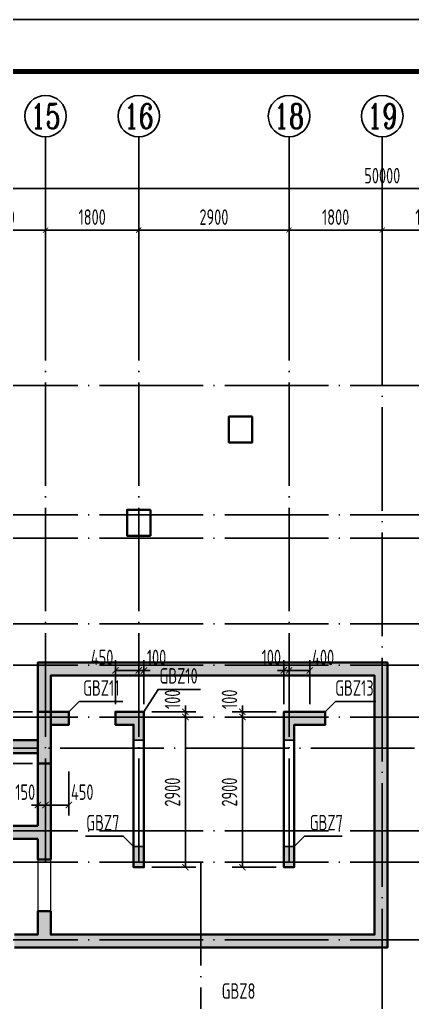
# Model space of a CAD drawing. Extents: x -655480 to 203344, y -294099 to 287156.
# Drawn here: x -291152 to -283572, y 207212 to 226182 of the extents above; entities that cross this region are included whole.
import ezdxf
from ezdxf.enums import TextEntityAlignment as Align

# ---------------------------------------------------------------- set-up
doc = ezdxf.new("R2010")
doc.units = 0
doc.header["$LTSCALE"] = 1000
doc.linetypes.add('DOTE', pattern=[2.42, 2, -0.2, 0.02, -0.2])
doc.layers.get('0').update_dxf_attribs({"linetype": 'CONTINUOUS'})
doc.layers.get('DEFPOINTS').update_dxf_attribs({"linetype": 'CONTINUOUS'})
for name, color, linetype in [('-TK', 7, 'CONTINUOUS'), ('A-AXIS', 1, 'CONTINUOUS'), ('A-DOTE', 10, 'DOTE'), ('AXIS_NUM', 7, 'CONTINUOUS'), ('COLU_DE_TEXT', 7, 'CONTINUOUS'), ('LABEL', 1, 'CONTINUOUS'), ('S-Q墙填充', 252, 'CONTINUOUS'), ('S-Q墙实线', 6, 'CONTINUOUS'), ('S-Q墙标注', 3, 'CONTINUOUS'), ('S-X详图填充', 252, 'CONTINUOUS'), ('S-X详图实线', 4, 'CONTINUOUS'), ('S-Y一般标注', 3, 'CONTINUOUS')]:
    doc.layers.add(name, color=color, linetype=linetype)
doc.layers.add('WINDOW', color=144, linetype='CONTINUOUS', lineweight=15)
doc.layers.add('底图$0$砼柱', color=2, linetype='CONTINUOUS', lineweight=35)
doc.styles.add('TSSD_Axis', font='complex.shx', dxfattribs={"width": 0.7, "bigfont": 'hztxt.shx'})
doc.styles.add('TSSD_DIMENSION', font='Tssdeng.shx', dxfattribs={"width": 0.7, "bigfont": 'tssdchn.shx'})
doc.styles.add('TSSD_REIN', font='tssdeng.shx', dxfattribs={"width": 0.7, "height": 300, "bigfont": 'tssdchn.shx'})
doc.styles.add('结构文字', font='zstxt.shx', dxfattribs={"width": 0.7, "bigfont": 'zshz.shx'})
doc.dimstyles.new('STRUCK', dxfattribs={"dimtxt": 400, "dimasz": 121, "dimexe": 200, "dimexo": 150, "dimgap": 115, "dimtad": 1, "dimdec": 0, "dimdsep": 46, "dimtxsty": '结构文字', "dimblk": 'ARCHTICK', "dimcen": 400, "dimclrd": 3, "dimclre": 3, "dimclrt": 7, "dimadec": 0, "dimazin": 0, "dimtfac": 1, "dimtdec": 0, "dimtix": 1, "dimtmove": 2, "dimatfit": 3, "dimldrblk": '_DIMX', "dimfxl": 1, "dimtolj": 1, "dimtzin": 0, "dimarcsym": 0})
doc.dimstyles.new('TSSD_100_100', dxfattribs={"dimtxt": 300, "dimasz": 100, "dimexe": 100, "dimexo": 250, "dimgap": 100, "dimtad": 1, "dimdec": 0, "dimzin": 0, "dimdsep": 46, "dimtxsty": 'TSSD_DIMENSION', "dimblk": 'ARCHTICK', "dimcen": 0, "dimdle": 100, "dimclrt": 7, "dimadec": 0, "dimazin": 0, "dimtfac": 1, "dimtdec": 0, "dimtix": 1, "dimtmove": 2, "dimatfit": 3, "dimldrblk": 'ARCHTICK', "dimfxl": 1, "dimtolj": 1, "dimtzin": 0, "dimarcsym": 0})

# ---------------------------------------------------------------- blocks, each defined once
blk = doc.blocks.new('_ArchTick')
at = {"color": 0, "linetype": 'ByBlock', "const_width": 0.15}
blk.add_lwpolyline([(-0.5, -0.5), (0.5, 0.5)], dxfattribs=at)
blk = doc.blocks.new('*D616')
at = {"layer": 'DEFPOINTS', "color": 0, "transparency": 16777216}
for p in [(-286852, 212720), (-286052, 212720), (-286052, 209820)]:
    blk.add_point(p, dxfattribs=at)
at = {"layer": 'S-Q墙标注', "color": 3, "lineweight": -2, "transparency": 16777216}
for p, q in [((-286202, 212720), (-287052, 212720)), ((-286852, 209820), (-286852, 212720)), ((-286202, 209820), (-287052, 209820))]:
    blk.add_line(p, q, dxfattribs=at)
at = {"layer": 'S-Q墙标注', "color": 3, "lineweight": -2, "transparency": 16777216, "xscale": 121, "yscale": 121, "zscale": 121}
for p, rotation in [((-286852, 212720), 90), ((-286852, 209820), 270)]:
    blk.add_blockref('_ArchTick', p, dxfattribs=dict(at, rotation=rotation))
at = {"layer": 'S-Q墙标注', "color": 7, "transparency": 16777216, "insert": (-287102, 211270), "char_height": 300, "attachment_point": 5, "rotation": 90, "style": 'TSSD_REIN'}
blk.add_mtext('\\A1;2900', dxfattribs=at)
blk = doc.blocks.new('_DIMX')
blk.add_line((-150, 0), (150, 0))
at = {"const_width": 50}
blk.add_lwpolyline([(-70, -70), (70, 70)], dxfattribs=at)
blk = doc.blocks.new('*D617')
at = {"layer": 'DEFPOINTS', "color": 0, "transparency": 16777216}
for p in [(-286852, 212820), (-286052, 212820), (-286052, 212720)]:
    blk.add_point(p, dxfattribs=at)
at = {"layer": 'S-Q墙标注', "color": 3, "lineweight": -2, "transparency": 16777216}
for p, q in [((-286852, 212820), (-286852, 212941)), ((-286202, 212820), (-287052, 212820)), ((-286202, 212720), (-287052, 212720)), ((-286852, 212720), (-286852, 212820)), ((-286852, 212720), (-286852, 212599))]:
    blk.add_line(p, q, dxfattribs=at)
at = {"layer": 'S-Q墙标注', "color": 3, "lineweight": -2, "transparency": 16777216, "xscale": 121, "yscale": 121, "zscale": 121}
for p, rotation in [((-286852, 212820), 270), ((-286852, 212720), 90)]:
    blk.add_blockref('_ArchTick', p, dxfattribs=dict(at, rotation=rotation))
at = {"layer": 'S-Q墙标注', "color": 7, "transparency": 16777216, "insert": (-287102, 213062), "char_height": 300, "attachment_point": 5, "rotation": 90, "style": 'TSSD_REIN'}
blk.add_mtext('\\A1;100', dxfattribs=at)
blk = doc.blocks.new('*D618')
at = {"layer": 'DEFPOINTS', "color": 0, "transparency": 16777216}
for p in [(-285952, 213620), (-285952, 212820), (-285552, 212820)]:
    blk.add_point(p, dxfattribs=at)
at = {"layer": 'S-Q墙标注', "color": 3, "lineweight": -2, "transparency": 16777216}
for p, q in [((-285952, 212970), (-285952, 213820)), ((-285552, 212970), (-285552, 213820)), ((-285552, 213620), (-285952, 213620))]:
    blk.add_line(p, q, dxfattribs=at)
at = {"layer": 'S-Q墙标注', "color": 3, "lineweight": -2, "transparency": 16777216, "xscale": 121, "yscale": 121, "zscale": 121, "rotation": 180}
blk.add_blockref('_ArchTick', (-285952, 213620), dxfattribs=at)
at = {"layer": 'S-Q墙标注', "color": 3, "lineweight": -2, "transparency": 16777216, "xscale": 121, "yscale": 121, "zscale": 121}
blk.add_blockref('_ArchTick', (-285552, 213620), dxfattribs=at)
at = {"layer": 'S-Q墙标注', "color": 7, "transparency": 16777216, "insert": (-285294, 213870), "char_height": 300, "attachment_point": 5, "style": 'TSSD_REIN'}
blk.add_mtext('\\A1;400', dxfattribs=at)
blk = doc.blocks.new('*D619')
at = {"layer": 'DEFPOINTS', "color": 0, "transparency": 16777216}
for p in [(-286052, 213620), (-286052, 212820), (-285952, 212820)]:
    blk.add_point(p, dxfattribs=at)
at = {"layer": 'S-Q墙标注', "color": 3, "lineweight": -2, "transparency": 16777216}
for p, q in [((-286052, 212970), (-286052, 213820)), ((-285952, 212970), (-285952, 213820)), ((-286052, 213620), (-286173, 213620)), ((-285952, 213620), (-286052, 213620)), ((-285952, 213620), (-285831, 213620))]:
    blk.add_line(p, q, dxfattribs=at)
at = {"layer": 'S-Q墙标注', "color": 3, "lineweight": -2, "transparency": 16777216, "xscale": 121, "yscale": 121, "zscale": 121}
blk.add_blockref('_ArchTick', (-286052, 213620), dxfattribs=at)
at = {"layer": 'S-Q墙标注', "color": 3, "lineweight": -2, "transparency": 16777216, "xscale": 121, "yscale": 121, "zscale": 121, "rotation": 180}
blk.add_blockref('_ArchTick', (-285952, 213620), dxfattribs=at)
at = {"layer": 'S-Q墙标注', "color": 7, "transparency": 16777216, "insert": (-286294, 213870), "char_height": 300, "attachment_point": 5, "style": 'TSSD_REIN'}
blk.add_mtext('\\A1;100', dxfattribs=at)
blk = doc.blocks.new('*D620')
at = {"layer": 'DEFPOINTS', "color": 0, "transparency": 16777216}
for p in [(-288752, 212720), (-287952, 212720), (-288752, 209820)]:
    blk.add_point(p, dxfattribs=at)
at = {"layer": 'S-Q墙标注', "color": 3, "lineweight": -2, "transparency": 16777216}
for p, q in [((-288602, 212720), (-287752, 212720)), ((-287952, 209820), (-287952, 212720)), ((-288602, 209820), (-287752, 209820))]:
    blk.add_line(p, q, dxfattribs=at)
at = {"layer": 'S-Q墙标注', "color": 3, "lineweight": -2, "transparency": 16777216, "xscale": 121, "yscale": 121, "zscale": 121}
for p, rotation in [((-287952, 212720), 90), ((-287952, 209820), 270)]:
    blk.add_blockref('_ArchTick', p, dxfattribs=dict(at, rotation=rotation))
at = {"layer": 'S-Q墙标注', "color": 7, "transparency": 16777216, "insert": (-288202, 211270), "char_height": 300, "attachment_point": 5, "rotation": 90, "style": 'TSSD_REIN'}
blk.add_mtext('\\A1;2900', dxfattribs=at)
blk = doc.blocks.new('*D621')
at = {"layer": 'DEFPOINTS', "color": 0, "transparency": 16777216}
for p in [(-288752, 212820), (-288752, 212720), (-287952, 212820)]:
    blk.add_point(p, dxfattribs=at)
at = {"layer": 'S-Q墙标注', "color": 3, "lineweight": -2, "transparency": 16777216}
for p, q in [((-287952, 212820), (-287952, 212941)), ((-288602, 212820), (-287752, 212820)), ((-288602, 212720), (-287752, 212720)), ((-287952, 212720), (-287952, 212820)), ((-287952, 212720), (-287952, 212599))]:
    blk.add_line(p, q, dxfattribs=at)
at = {"layer": 'S-Q墙标注', "color": 3, "lineweight": -2, "transparency": 16777216, "xscale": 121, "yscale": 121, "zscale": 121}
for p, rotation in [((-287952, 212820), 270), ((-287952, 212720), 90)]:
    blk.add_blockref('_ArchTick', p, dxfattribs=dict(at, rotation=rotation))
at = {"layer": 'S-Q墙标注', "color": 7, "transparency": 16777216, "insert": (-288202, 213062), "char_height": 300, "attachment_point": 5, "rotation": 90, "style": 'TSSD_REIN'}
blk.add_mtext('\\A1;100', dxfattribs=at)
blk = doc.blocks.new('*D622')
at = {"layer": 'DEFPOINTS', "color": 0, "transparency": 16777216}
for p in [(-288852, 213620), (-288852, 212820), (-288752, 212820)]:
    blk.add_point(p, dxfattribs=at)
at = {"layer": 'S-Q墙标注', "color": 3, "lineweight": -2, "transparency": 16777216}
for p, q in [((-288852, 212970), (-288852, 213820)), ((-288752, 212970), (-288752, 213820)), ((-288852, 213620), (-288973, 213620)), ((-288752, 213620), (-288852, 213620)), ((-288752, 213620), (-288631, 213620))]:
    blk.add_line(p, q, dxfattribs=at)
at = {"layer": 'S-Q墙标注', "color": 3, "lineweight": -2, "transparency": 16777216, "xscale": 121, "yscale": 121, "zscale": 121}
blk.add_blockref('_ArchTick', (-288852, 213620), dxfattribs=at)
at = {"layer": 'S-Q墙标注', "color": 3, "lineweight": -2, "transparency": 16777216, "xscale": 121, "yscale": 121, "zscale": 121, "rotation": 180}
blk.add_blockref('_ArchTick', (-288752, 213620), dxfattribs=at)
at = {"layer": 'S-Q墙标注', "color": 7, "transparency": 16777216, "insert": (-288510, 213870), "char_height": 300, "attachment_point": 5, "style": 'TSSD_REIN'}
blk.add_mtext('\\A1;100', dxfattribs=at)
blk = doc.blocks.new('*D623')
at = {"layer": 'DEFPOINTS', "color": 0, "transparency": 16777216}
for p in [(-289302, 213620), (-289302, 212820), (-288852, 212820)]:
    blk.add_point(p, dxfattribs=at)
at = {"layer": 'S-Q墙标注', "color": 3, "lineweight": -2, "transparency": 16777216}
for p, q in [((-289302, 212970), (-289302, 213820)), ((-288852, 212970), (-288852, 213820)), ((-288852, 213620), (-289302, 213620))]:
    blk.add_line(p, q, dxfattribs=at)
at = {"layer": 'S-Q墙标注', "color": 3, "lineweight": -2, "transparency": 16777216, "xscale": 121, "yscale": 121, "zscale": 121, "rotation": 180}
blk.add_blockref('_ArchTick', (-289302, 213620), dxfattribs=at)
at = {"layer": 'S-Q墙标注', "color": 3, "lineweight": -2, "transparency": 16777216, "xscale": 121, "yscale": 121, "zscale": 121}
blk.add_blockref('_ArchTick', (-288852, 213620), dxfattribs=at)
at = {"layer": 'S-Q墙标注', "color": 7, "transparency": 16777216, "insert": (-289560, 213870), "char_height": 300, "attachment_point": 5, "style": 'TSSD_REIN'}
blk.add_mtext('\\A1;450', dxfattribs=at)
blk = doc.blocks.new('*D624')
at = {"layer": 'DEFPOINTS', "color": 0, "transparency": 16777216}
for p in [(-291552, 212720), (-290752, 212720), (-290752, 211820)]:
    blk.add_point(p, dxfattribs=at)
at = {"layer": 'S-Q墙标注', "color": 3, "lineweight": -2, "transparency": 16777216}
for p, q in [((-290902, 212720), (-291752, 212720)), ((-291552, 211820), (-291552, 212720)), ((-290902, 211820), (-291752, 211820))]:
    blk.add_line(p, q, dxfattribs=at)
at = {"layer": 'S-Q墙标注', "color": 3, "lineweight": -2, "transparency": 16777216, "xscale": 121, "yscale": 121, "zscale": 121}
for p, rotation in [((-291552, 212720), 90), ((-291552, 211820), 270)]:
    blk.add_blockref('_ArchTick', p, dxfattribs=dict(at, rotation=rotation))
at = {"layer": 'S-Q墙标注', "color": 7, "transparency": 16777216, "insert": (-291802, 212270), "char_height": 300, "attachment_point": 5, "rotation": 90, "style": 'TSSD_REIN'}
blk.add_mtext('\\A1;900', dxfattribs=at)
blk = doc.blocks.new('*D625')
at = {"layer": 'DEFPOINTS', "color": 0, "transparency": 16777216}
for p in [(-291552, 212820), (-290752, 212820), (-290752, 212720)]:
    blk.add_point(p, dxfattribs=at)
at = {"layer": 'S-Q墙标注', "color": 3, "lineweight": -2, "transparency": 16777216}
for p, q in [((-291552, 212820), (-291552, 212941)), ((-290902, 212820), (-291752, 212820)), ((-290902, 212720), (-291752, 212720)), ((-291552, 212720), (-291552, 212820)), ((-291552, 212720), (-291552, 212599))]:
    blk.add_line(p, q, dxfattribs=at)
at = {"layer": 'S-Q墙标注', "color": 3, "lineweight": -2, "transparency": 16777216, "xscale": 121, "yscale": 121, "zscale": 121}
for p, rotation in [((-291552, 212820), 270), ((-291552, 212720), 90)]:
    blk.add_blockref('_ArchTick', p, dxfattribs=dict(at, rotation=rotation))
at = {"layer": 'S-Q墙标注', "color": 7, "transparency": 16777216, "insert": (-291802, 213062), "char_height": 300, "attachment_point": 5, "rotation": 90, "style": 'TSSD_REIN'}
blk.add_mtext('\\A1;100', dxfattribs=at)
blk = doc.blocks.new('*D626')
at = {"layer": 'DEFPOINTS', "color": 0, "transparency": 16777216}
for p in [(-290652, 211820), (-290202, 211820), (-290652, 211020)]:
    blk.add_point(p, dxfattribs=at)
at = {"layer": 'S-Q墙标注', "color": 3, "lineweight": -2, "transparency": 16777216}
for p, q in [((-290652, 211670), (-290652, 210820)), ((-290202, 211670), (-290202, 210820)), ((-290202, 211020), (-290652, 211020))]:
    blk.add_line(p, q, dxfattribs=at)
at = {"layer": 'S-Q墙标注', "color": 3, "lineweight": -2, "transparency": 16777216, "xscale": 121, "yscale": 121, "zscale": 121, "rotation": 180}
blk.add_blockref('_ArchTick', (-290652, 211020), dxfattribs=at)
at = {"layer": 'S-Q墙标注', "color": 3, "lineweight": -2, "transparency": 16777216, "xscale": 121, "yscale": 121, "zscale": 121}
blk.add_blockref('_ArchTick', (-290202, 211020), dxfattribs=at)
at = {"layer": 'S-Q墙标注', "color": 7, "transparency": 16777216, "insert": (-289944, 211270), "char_height": 300, "attachment_point": 5, "style": 'TSSD_REIN'}
blk.add_mtext('\\A1;450', dxfattribs=at)
blk = doc.blocks.new('*D627')
at = {"layer": 'DEFPOINTS', "color": 0, "transparency": 16777216}
for p in [(-290802, 211820), (-290652, 211820), (-290802, 211020)]:
    blk.add_point(p, dxfattribs=at)
at = {"layer": 'S-Q墙标注', "color": 3, "lineweight": -2, "transparency": 16777216}
for p, q in [((-290802, 211670), (-290802, 210820)), ((-290652, 211670), (-290652, 210820)), ((-290802, 211020), (-290923, 211020)), ((-290652, 211020), (-290802, 211020)), ((-290652, 211020), (-290531, 211020))]:
    blk.add_line(p, q, dxfattribs=at)
at = {"layer": 'S-Q墙标注', "color": 3, "lineweight": -2, "transparency": 16777216, "xscale": 121, "yscale": 121, "zscale": 121}
blk.add_blockref('_ArchTick', (-290802, 211020), dxfattribs=at)
at = {"layer": 'S-Q墙标注', "color": 3, "lineweight": -2, "transparency": 16777216, "xscale": 121, "yscale": 121, "zscale": 121, "rotation": 180}
blk.add_blockref('_ArchTick', (-290652, 211020), dxfattribs=at)
at = {"layer": 'S-Q墙标注', "color": 7, "transparency": 16777216, "insert": (-291044, 211270), "char_height": 300, "attachment_point": 5, "style": 'TSSD_REIN'}
blk.add_mtext('\\A1;150', dxfattribs=at)
blk = doc.blocks.new('A1')
blk.add_lwpolyline([(0, 59400), (0, 0), (84100, 0), (84100, 59400)], close=True)
at = {"const_width": 100}
blk.add_lwpolyline([(2500, 58400), (2500, 1000), (83100, 1000), (83100, 58400)], close=True, dxfattribs=at)
blk = doc.blocks.new('ts_axno')
at = {"color": 0, "linetype": 'ByBlock', "lineweight": -2}
blk.add_circle((0, 0), 0.5, dxfattribs=at)
at = {"color": 0, "linetype": 'ByBlock', "lineweight": -2, "style": 'TSSD_Axis', "width": 0.7}
blk.add_attdef('A', text='', height=0.6, dxfattribs=at).set_placement((0, 0), align=Align.MIDDLE_CENTER)
blk = doc.blocks.new('*D850')
at = {"layer": 'DEFPOINTS', "color": 0, "transparency": 16777216}
for p in [(-285858, 220643), (-287558, 219643), (-285858, 219643)]:
    blk.add_point(p, dxfattribs=at)
at = {"layer": 'S-Y一般标注', "color": 0, "lineweight": -2, "transparency": 16777216}
for p, q in [((-287658, 220643), (-285758, 220643)), ((-287558, 219893), (-287558, 220743)), ((-285858, 219893), (-285858, 220743))]:
    blk.add_line(p, q, dxfattribs=at)
at = {"layer": 'S-Y一般标注', "color": 0, "lineweight": -2, "transparency": 16777216, "xscale": 100, "yscale": 100, "zscale": 100, "rotation": 180}
blk.add_blockref('_ArchTick', (-287558, 220643), dxfattribs=at)
at = {"layer": 'S-Y一般标注', "color": 0, "lineweight": -2, "transparency": 16777216, "xscale": 100, "yscale": 100, "zscale": 100}
blk.add_blockref('_ArchTick', (-285858, 220643), dxfattribs=at)
at = {"layer": 'S-Y一般标注', "color": 7, "transparency": 16777216, "insert": (-286708, 220893), "char_height": 300, "attachment_point": 5, "style": 'TSSD_DIMENSION'}
blk.add_mtext('\\A1;1700', dxfattribs=at)
blk = doc.blocks.new('*D851')
at = {"layer": 'DEFPOINTS', "color": 0, "transparency": 16777216}
for p in [(-284058, 220643), (-285858, 219643), (-284058, 219643)]:
    blk.add_point(p, dxfattribs=at)
at = {"layer": 'S-Y一般标注', "color": 0, "lineweight": -2, "transparency": 16777216}
for p, q in [((-285958, 220643), (-283958, 220643)), ((-285858, 219893), (-285858, 220743)), ((-284058, 219893), (-284058, 220743))]:
    blk.add_line(p, q, dxfattribs=at)
at = {"layer": 'S-Y一般标注', "color": 0, "lineweight": -2, "transparency": 16777216, "xscale": 100, "yscale": 100, "zscale": 100, "rotation": 180}
blk.add_blockref('_ArchTick', (-285858, 220643), dxfattribs=at)
at = {"layer": 'S-Y一般标注', "color": 0, "lineweight": -2, "transparency": 16777216, "xscale": 100, "yscale": 100, "zscale": 100}
blk.add_blockref('_ArchTick', (-284058, 220643), dxfattribs=at)
at = {"layer": 'S-Y一般标注', "color": 7, "transparency": 16777216, "insert": (-284958, 220893), "char_height": 300, "attachment_point": 5, "style": 'TSSD_DIMENSION'}
blk.add_mtext('\\A1;1800', dxfattribs=at)
blk = doc.blocks.new('*D852')
at = {"layer": 'DEFPOINTS', "color": 0, "transparency": 16777216}
for p in [(-281158, 220643), (-284058, 219643), (-281158, 219643)]:
    blk.add_point(p, dxfattribs=at)
at = {"layer": 'S-Y一般标注', "color": 0, "lineweight": -2, "transparency": 16777216}
for p, q in [((-284158, 220643), (-281058, 220643)), ((-284058, 219893), (-284058, 220743)), ((-281158, 219893), (-281158, 220743))]:
    blk.add_line(p, q, dxfattribs=at)
at = {"layer": 'S-Y一般标注', "color": 0, "lineweight": -2, "transparency": 16777216, "xscale": 100, "yscale": 100, "zscale": 100, "rotation": 180}
blk.add_blockref('_ArchTick', (-284058, 220643), dxfattribs=at)
at = {"layer": 'S-Y一般标注', "color": 0, "lineweight": -2, "transparency": 16777216, "xscale": 100, "yscale": 100, "zscale": 100}
blk.add_blockref('_ArchTick', (-281158, 220643), dxfattribs=at)
at = {"layer": 'S-Y一般标注', "color": 7, "transparency": 16777216, "insert": (-282608, 220893), "char_height": 300, "attachment_point": 5, "style": 'TSSD_DIMENSION'}
blk.add_mtext('\\A1;2900', dxfattribs=at)
blk = doc.blocks.new('*D853')
at = {"layer": 'DEFPOINTS', "color": 0, "transparency": 16777216}
for p in [(-279358, 220643), (-281158, 219643), (-279358, 219643)]:
    blk.add_point(p, dxfattribs=at)
at = {"layer": 'S-Y一般标注', "color": 0, "lineweight": -2, "transparency": 16777216}
for p, q in [((-281258, 220643), (-279258, 220643)), ((-281158, 219893), (-281158, 220743)), ((-279358, 219893), (-279358, 220743))]:
    blk.add_line(p, q, dxfattribs=at)
at = {"layer": 'S-Y一般标注', "color": 0, "lineweight": -2, "transparency": 16777216, "xscale": 100, "yscale": 100, "zscale": 100, "rotation": 180}
blk.add_blockref('_ArchTick', (-281158, 220643), dxfattribs=at)
at = {"layer": 'S-Y一般标注', "color": 0, "lineweight": -2, "transparency": 16777216, "xscale": 100, "yscale": 100, "zscale": 100}
blk.add_blockref('_ArchTick', (-279358, 220643), dxfattribs=at)
at = {"layer": 'S-Y一般标注', "color": 7, "transparency": 16777216, "insert": (-280258, 220893), "char_height": 300, "attachment_point": 5, "style": 'TSSD_DIMENSION'}
blk.add_mtext('\\A1;1800', dxfattribs=at)
blk = doc.blocks.new('*D854')
at = {"layer": 'DEFPOINTS', "color": 0, "transparency": 16777216}
for p in [(-277558, 220643), (-279358, 219643), (-277558, 219643)]:
    blk.add_point(p, dxfattribs=at)
at = {"layer": 'S-Y一般标注', "color": 0, "lineweight": -2, "transparency": 16777216}
for p, q in [((-279458, 220643), (-277458, 220643)), ((-279358, 219893), (-279358, 220743)), ((-277558, 219893), (-277558, 220743))]:
    blk.add_line(p, q, dxfattribs=at)
at = {"layer": 'S-Y一般标注', "color": 0, "lineweight": -2, "transparency": 16777216, "xscale": 100, "yscale": 100, "zscale": 100, "rotation": 180}
blk.add_blockref('_ArchTick', (-279358, 220643), dxfattribs=at)
at = {"layer": 'S-Y一般标注', "color": 0, "lineweight": -2, "transparency": 16777216, "xscale": 100, "yscale": 100, "zscale": 100}
blk.add_blockref('_ArchTick', (-277558, 220643), dxfattribs=at)
at = {"layer": 'S-Y一般标注', "color": 7, "transparency": 16777216, "insert": (-278458, 220893), "char_height": 300, "attachment_point": 5, "style": 'TSSD_DIMENSION'}
blk.add_mtext('\\A1;1800', dxfattribs=at)
blk = doc.blocks.new('*D865')
at = {"layer": 'DEFPOINTS', "color": 0, "transparency": 16777216}
for p in [(-254358, 221443), (-304358, 219643), (-254358, 219643)]:
    blk.add_point(p, dxfattribs=at)
at = {"layer": 'S-Y一般标注', "color": 0, "lineweight": -2, "transparency": 16777216}
for p, q in [((-304458, 221443), (-254258, 221443)), ((-304358, 219893), (-304358, 221543)), ((-254358, 219893), (-254358, 221543))]:
    blk.add_line(p, q, dxfattribs=at)
at = {"layer": 'S-Y一般标注', "color": 0, "lineweight": -2, "transparency": 16777216, "xscale": 100, "yscale": 100, "zscale": 100, "rotation": 180}
blk.add_blockref('_ArchTick', (-304358, 221443), dxfattribs=at)
at = {"layer": 'S-Y一般标注', "color": 0, "lineweight": -2, "transparency": 16777216, "xscale": 100, "yscale": 100, "zscale": 100}
blk.add_blockref('_ArchTick', (-254358, 221443), dxfattribs=at)
at = {"layer": 'S-Y一般标注', "color": 7, "transparency": 16777216, "insert": (-279358, 221693), "char_height": 300, "attachment_point": 5, "style": 'TSSD_DIMENSION'}
blk.add_mtext('\\A1;50000', dxfattribs=at)
blk = doc.blocks.new('20210827.04200827')
at = {"layer": 'A-AXIS'}
for p, q in [((25100, 23100), (25100, 25900)), ((26900, 23100), (26900, 25900)), ((29800, 23100), (29800, 25900)), ((31600, 23100), (31600, 25900))]:
    blk.add_line(p, q, dxfattribs=at)
at = {"layer": 'A-DOTE'}
for p, q in [((25100, 11900), (25100, 23100)), ((26900, 11900), (26900, 23100)), ((29800, 11900), (29800, 23100)), ((31600, 23100), (31600, 3600)), ((59600, 21100), (3600, 21100)), ((59600, 18600), (3600, 18600)), ((59600, 18150), (3600, 18150)), ((59600, 16500), (3600, 16500)), ((59600, 15700), (3600, 15700)), ((59600, 14700), (3600, 14700)), ((3600, 14100.3), (59600, 14100.3)), ((59600, 12500), (3600, 12500)), ((59600, 11900), (3600, 11900)), ((28100, 11900), (28100, 3600)), ((59600, 10400), (3600, 10400))]:
    blk.add_line(p, q, dxfattribs=at)
at = {"layer": 'A-AXIS'}
ref = blk.add_blockref('ts_axno', (25100, 26300), dxfattribs=dict(at, xscale=800, yscale=800, zscale=800))
ref.add_attrib('9', '15', dxfattribs={"layer": 'AXIS_NUM', "height": 480, "style": 'TSSD_Axis', "width": 0.7}).set_placement((25100, 26300), align=Align.MIDDLE_CENTER)
ref = blk.add_blockref('ts_axno', (26900, 26300), dxfattribs=dict(at, xscale=800, yscale=800, zscale=800))
ref.add_attrib('10', '16', dxfattribs={"layer": 'AXIS_NUM', "height": 480, "style": 'TSSD_Axis', "width": 0.7}).set_placement((26900, 26300), align=Align.MIDDLE_CENTER)
ref = blk.add_blockref('ts_axno', (29800, 26300), dxfattribs=dict(at, xscale=800, yscale=800, zscale=800))
ref.add_attrib('11', '18', dxfattribs={"layer": 'AXIS_NUM', "height": 480, "style": 'TSSD_Axis', "width": 0.7}).set_placement((29800, 26300), align=Align.MIDDLE_CENTER)
ref = blk.add_blockref('ts_axno', (31600, 26300), dxfattribs=dict(at, xscale=800, yscale=800, zscale=800))
ref.add_attrib('12', '19', dxfattribs={"layer": 'AXIS_NUM', "height": 480, "style": 'TSSD_Axis', "width": 0.7}).set_placement((31600, 26300), align=Align.MIDDLE_CENTER)
at = {"layer": 'S-Y一般标注'}
for base, p1, p2, picture, middle in [((56600, 24900), (6600, 23100), (56600, 23100), '*D865', (31600, 25150)), ((25100, 24100), (23400, 23100), (25100, 23100), '*D850', (24250, 24350)), ((26900, 24100), (25100, 23100), (26900, 23100), '*D851', (26000, 24350)), ((29800, 24100), (26900, 23100), (29800, 23100), '*D852', (28350, 24350)), ((31600, 24100), (29800, 23100), (31600, 23100), '*D853', (30700, 24350)), ((33400, 24100), (31600, 23100), (33400, 23100), '*D854', (32500, 24350))]:
    dim = blk.add_linear_dim(base=base, p1=p1, p2=p2, dimstyle='TSSD_100_100', dxfattribs=at)
    dim.commit()
    dim.dimension.update_dxf_attribs({"geometry": picture, "text_midpoint": middle, "insert": (310957.9, -196542.6)})

msp = doc.modelspace()

# ---------------------------------------------------------------- hatches: boundary and pattern name
at = {"layer": 'S-Q墙填充', "linetype": 'ByBlock'}
h = msp.add_hatch(dxfattribs=at)
h.set_pattern_fill('钢筋混凝土', color=252, scale=50)
h.set_pattern_definition([(45, (-1341087.48, 468040.79), (-88.388348, 88.388348), []), (50, (-1341087.48, 468040.8), (358.63009, -31.37607), [37.5, -412.5]), (355, (-1341087.5, 468040.8), (-69.37567, 376.09607), [30, -330]), (100.4514, (-1341057.6, 468038.17), (289.25469, 344.71977), [31.8701, -350.57106]), (46.1842, (-1341087.5, 468140.8), (533.62052, -82.7595), [56.25, -618.75]), (96.6356, (-1341043, 468133.9), (467.33135, 487.05894), [47.80514, -525.8565]), (351.1842, (-1341087.5, 468140.8), (467.33097, 487.0593), [45, -495]), (21, (-1341037.48, 468115.8), (298.45353, -201.309445), [37.5, -412.5]), (326, (-1341037.5, 468115.8), (121.65767, 362.57502), [30, -330]), (71.4514, (-1341012.6, 468099), (420.11131, 161.26525), [31.8701, -350.57106]), (37.5, (-1341087.48, 468040.79), (6.079928, 166.446927), [0, -326, 0, -335, 0, -331.25]), (7.5, (-1341087.48, 468040.79), (131.53477, 197.205856), [0, -191, 0, -318.5, 0, -126.25]), (327.5, (-1341198.98, 468040.79), (266.911218, -11.277436), [0, -125, 0, -390, 0, -517.5]), (317.5, (-1341248.98, 468040.79), (291.593085, 50.05249), [0, -162.5, 0, -259, 0, -367.5])])
h.paths.add_polyline_path([(-290801.97, 210370.2), (-293051.97, 210370.2), (-293051.97, 210170.2), (-293351.97, 210170.2), (-293351.97, 210620.2), (-292951.97, 210620.2), (-292951.97, 210900.2), (-292701.97, 210900.2), (-292701.97, 210620.2), (-290801.97, 210620.2), (-290801.97, 212020.2), (-292701.97, 212020.2), (-292701.97, 211520.2), (-292951.97, 211520.2), (-292951.97, 211870.2), (-293351.97, 211870.2), (-293351.97, 212020.2), (-295351.97, 212020.2), (-295351.97, 216720.2), (-294201.97, 216720.2), (-294201.97, 216470.2), (-295101.97, 216470.2), (-295101.97, 212270.2), (-290801.97, 212270.2), (-290801.97, 213770.2), (-284051.97, 213770.2), (-284051.97, 208270.2), (-291251.97, 208270.2), (-291251.97, 208520.2), (-290801.97, 208520.2), (-290801.97, 208970.2), (-290551.97, 208970.2), (-290551.97, 208520.2), (-284301.97, 208520.2), (-284301.97, 213520.2), (-290551.97, 213520.2), (-290551.97, 209970.2), (-290801.97, 209970.2)])
at = {"layer": 'S-X详图填充'}
h = msp.add_hatch(color=256, dxfattribs=at)
h.dxf.hatch_style = 1
h.paths.add_polyline_path([(-290202.08, 212820.21), (-290801.98, 212820.2), (-290801.98, 211820.2), (-290551.98, 211820.2), (-290551.98, 212570.2), (-290202.08, 212570.2)])
h = msp.add_hatch(color=256, dxfattribs=at)
h.dxf.hatch_style = 1
h.paths.add_polyline_path([(-288951.99, 212270.2), (-288751.99, 212270.2), (-288751.99, 212820.2), (-289301.99, 212820.2), (-289301.99, 212570.2), (-288951.99, 212570.2)])
h = msp.add_hatch(color=256, dxfattribs=at)
h.dxf.hatch_style = 1
h.paths.add_polyline_path([(-286051.99, 212270.2), (-285851.99, 212270.2), (-285851.99, 212570.2), (-285252.09, 212570.2), (-285252.09, 212820.2), (-286051.99, 212820.2)])
h = msp.add_hatch(color=256, dxfattribs=at)
h.dxf.hatch_style = 1
h.paths.add_polyline_path([(-288751.99, 210220.2), (-288951.99, 210220.2), (-288951.99, 209820.2), (-288751.99, 209820.2)])
h = msp.add_hatch(color=256, dxfattribs=at)
h.dxf.hatch_style = 1
h.paths.add_polyline_path([(-285851.99, 210220.2), (-286051.99, 210220.2), (-286051.99, 209820.2), (-285851.99, 209820.2)])

# ---------------------------------------------------------------- linework, layer by layer
at = {"layer": 'LABEL'}
for points in [[(-288751.99, 212820.2), (-288479.27, 213253.22), (-287659.57, 213253.22)], [(-290202.08, 212820.21), (-290002.08, 213020.21), (-289160.68, 213020.21)], [(-285252.09, 212820.2), (-285052.09, 213020.2), (-284275.91, 213020.2)], [(-288951.95, 210220.2), (-289151.95, 210420.2), (-289881.86, 210420.2)], [(-285851.99, 210220.2), (-285651.99, 210420.2), (-284927.63, 210420.2)]]:
    msp.add_lwpolyline(points, dxfattribs=at)
at = {"layer": 'S-Q墙实线', "lineweight": 35}
for points in [[(-295101.97, 212270.2), (-290801.97, 212270.2), (-290801.97, 213770.2), (-284051.97, 213770.2), (-284051.97, 208270.2), (-291251.97, 208270.2)], [(-291251.97, 208520.2), (-290801.97, 208520.2), (-290801.97, 208970.2), (-290551.97, 208970.2), (-290551.97, 208520.2), (-284301.97, 208520.2), (-284301.97, 213520.2), (-290551.97, 213520.2), (-290551.97, 209970.2), (-290801.97, 209970.2), (-290801.97, 210370.2)], [(-292701.97, 210620.2), (-290801.97, 210620.2), (-290801.97, 212020.2), (-292701.97, 212020.2)], [(-290801.97, 210370.2), (-293051.97, 210370.2)]]:
    msp.add_lwpolyline(points, dxfattribs=at)
for points in [[(-290551.97, 211820.2), (-290551.97, 212570.2), (-290201.97, 212570.2), (-290201.97, 212820.2), (-290801.97, 212820.2), (-290801.97, 211820.2)], [(-288751.97, 212820.2), (-288751.97, 209820.2), (-288951.97, 209820.2), (-288951.97, 212570.2), (-289301.97, 212570.2), (-289301.97, 212820.2)], [(-285851.97, 209820.2), (-286051.97, 209820.2), (-286051.97, 212820.2), (-285251.97, 212820.2), (-285251.97, 212570.2), (-285851.97, 212570.2)]]:
    msp.add_lwpolyline(points, close=True, dxfattribs=at)
at = {"layer": 'S-X详图实线'}
for points in [[(-290202.08, 212820.21), (-290801.98, 212820.2), (-290801.98, 211820.2), (-290551.98, 211820.2), (-290551.98, 212570.2), (-290202.08, 212570.2), (-290202.08, 212820.21)], [(-288951.99, 212270.2), (-288751.99, 212270.2), (-288751.99, 212820.2), (-289301.99, 212820.2), (-289301.99, 212570.2), (-288951.99, 212570.2), (-288951.99, 212270.2)], [(-286051.99, 212270.2), (-285851.99, 212270.2), (-285851.99, 212570.2), (-285252.09, 212570.2), (-285252.09, 212820.2), (-286051.99, 212820.2), (-286051.99, 212270.2)], [(-288751.99, 210220.2), (-288951.99, 210220.2), (-288951.99, 209820.2), (-288751.99, 209820.2), (-288751.99, 210220.2)], [(-285851.99, 210220.2), (-286051.99, 210220.2), (-286051.99, 209820.2), (-285851.99, 209820.2), (-285851.99, 210220.2)]]:
    msp.add_lwpolyline(points, close=True, dxfattribs=at)
at = {"layer": 'WINDOW', "linetype": 'ByBlock'}
msp.add_lwpolyline([(-290551.97, 209970.2), (-290801.97, 209970.2), (-290801.97, 208970.2), (-290551.97, 208970.2)], close=True, dxfattribs=at)
at = {"layer": '底图$0$砼柱', "color": 3, "lineweight": 35}
for points in [[(-286662.35, 218520.2), (-287112.35, 218520.2), (-287112.35, 218020.2), (-286662.35, 218020.2)], [(-288626.97, 216720.2), (-289076.97, 216720.2), (-289076.97, 216220.2), (-288626.97, 216220.2)]]:
    msp.add_lwpolyline(points, close=True, dxfattribs=at)

# ---------------------------------------------------------------- block references
at = {"layer": '-TK'}
msp.add_blockref('A1', (-318713.94, 166782.28), dxfattribs=at)
at = {"layer": 'A-DOTE', "color": 2}
msp.add_blockref('20210827.04200827', (-315751.97, 198020.16), dxfattribs=at)

# ---------------------------------------------------------------- texts
at = {"layer": 'COLU_DE_TEXT', "style": 'TSSD_REIN', "width": 0.7}
for s, p in [('GBZ10', (-288451.99, 213273.22)), ('GBZ11', (-289925.83, 213040.21)), ('GBZ13', (-285060.23, 213040.2)), ('GBZ7', (-289865.8, 210440.2)), ('GBZ7', (-285551.99, 210440.2)), ('GBZ8', (-287251.99, 207190.2))]:
    msp.add_text(s, height=300, dxfattribs=at).set_placement(p, align=Align.BOTTOM_LEFT)

# ---------------------------------------------------------------- dimensions: what is measured, and where the dimension line sits
at = {"layer": 'S-Q墙标注'}
for base, p1, p2, angle, picture, middle in [((-289302, 213620.2), (-288851.99, 212820.2), (-289302, 212820.2), 180, '*D623', (-289560.08, 213870.2)), ((-288851.99, 213620.2), (-288752, 212820.2), (-288851.99, 212820.2), 180, '*D622', (-288510.08, 213870.2)), ((-286052, 213620.2), (-285951.99, 212820.2), (-286052, 212820.2), 180, '*D619', (-286293.93, 213870.2)), ((-285951.99, 213620.2), (-285552.09, 212820.2), (-285951.99, 212820.2), 180, '*D618', (-285294.01, 213870.2)), ((-291552, 212820.2), (-290752, 212720.2), (-290752, 212820.2), 90, '*D625', (-291802, 213062.13)), ((-287952, 212820.2), (-288752, 212720.2), (-288752, 212820.2), 90, '*D621', (-288202, 213062.13)), ((-286852, 212820.2), (-286052, 212720.2), (-286052, 212820.2), 90, '*D617', (-287102, 213062.13)), ((-290801.97, 211020.2), (-290651.99, 211820.2), (-290801.97, 211820.2), 180, '*D627', (-291043.89, 211270.2)), ((-290651.99, 211020.2), (-290202.08, 211820.2), (-290651.99, 211820.2), 180, '*D626', (-289944.01, 211270.2))]:
    dim = msp.add_linear_dim(base=base, p1=p1, p2=p2, angle=angle, dimstyle='STRUCK', override={"dimtxt": 300, "dimgap": 100, "dimtxsty": 'TSSD_REIN'}, dxfattribs=at)
    dim.commit()
    dim.dimension.update_dxf_attribs({"geometry": picture, "text_midpoint": middle, "dimtype": 160})
for base, p1, p2, picture, middle in [((-291552, 212720.2), (-290752, 211820.2), (-290752, 212720.2), '*D624', (-291802, 212270.2)), ((-287952, 212720.2), (-288752, 209820.2), (-288752, 212720.2), '*D620', (-288202, 211270.2)), ((-286852, 212720.2), (-286052, 209820.2), (-286052, 212720.2), '*D616', (-287102, 211270.2))]:
    dim = msp.add_linear_dim(base=base, p1=p1, p2=p2, angle=90, dimstyle='STRUCK', override={"dimtxt": 300, "dimgap": 100, "dimtxsty": 'TSSD_REIN'}, dxfattribs=at)
    dim.commit()
    dim.dimension.update_dxf_attribs({"geometry": picture, "text_midpoint": middle})

doc.saveas('drawing.dxf')
